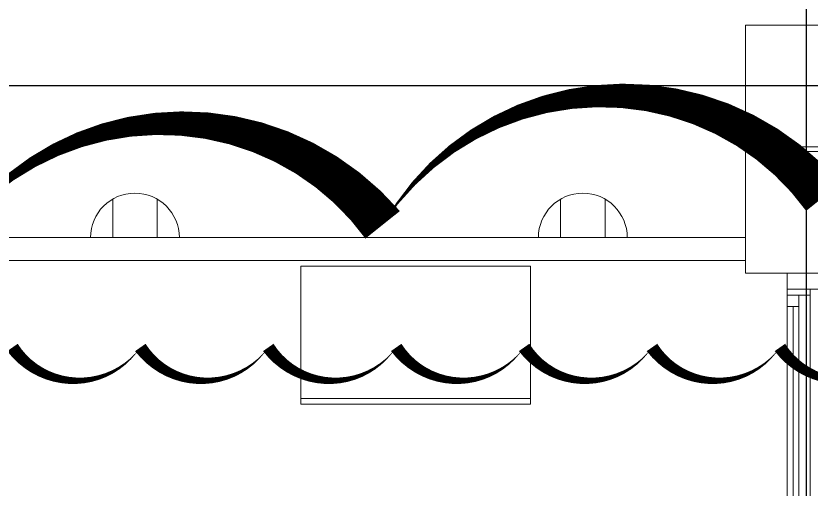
# Model space of a CAD drawing. Header units: metres. Extents: x 75097 to 220695, y -1557923 to -1361206.
# Drawn here: x 111571 to 115034, y -1442592 to -1440533 of the extents above; entities that cross this region are included whole.
import ezdxf

# ---------------------------------------------------------------- set-up
doc = ezdxf.new("R2010")
doc.units = ezdxf.units.M
doc.layers.get('0').update_dxf_attribs({"lineweight": 0})
for name, color, linetype, lineweight in [('A-100 - Copy$0$Aluminum', 8, 'Continuous', 0), ('A-100 - Copy$0$Medical Equipment and Furniture', 8, 'Continuous', 0), ('A-100 - Copy$0$Medical Equipment and Furniture1', 8, 'Continuous', 5), ('A-100 - Copy$0$Structure', 8, 'Continuous', 9), ('A-100 - Copy$0$Walls', 8, 'Continuous', 0)]:
    doc.layers.add(name, color=color, linetype=linetype, lineweight=lineweight)
doc.layers.add('A-100 - Copy$0$axes', color=8, linetype='Continuous')
doc.layers.add('PD-VENT', color=8, linetype='Continuous')
for name, color, linetype, lineweight, true_color in [('E-POWR', 7, 'Continuous', 9, 0x4e7e3e), ('EXF', 7, 'Continuous', 0, 0x4e7e3e), ('REV 01', 7, 'Continuous', 0, 0xe41b4d)]:
    doc.layers.add(name, color=color, linetype=linetype, lineweight=lineweight, true_color=true_color)

# ---------------------------------------------------------------- blocks, each defined once
blk = doc.blocks.new('WALL OUTLET')
at = {"layer": 'E-POWR', "extrusion": (9.94399e-05, 4.90741e-07, 1)}
blk.add_line((-193.4, 0, 0), (193.4, 0, 0), dxfattribs=at)
blk.add_line((-193.4, 0, 0), (193.4, 0, 0), dxfattribs=at)
at = {"layer": 'E-POWR', "extrusion": (9.94399e-05, 4.90741e-07, 1), "elevation": 0}
for points in [[(-96.7, 0), (-96.7, 167.5)], [(96.7, 0), (96.7, 167.5)]]:
    blk.add_lwpolyline(points, dxfattribs=at)
at = {"layer": 'E-POWR', "extrusion": (9.94399e-05, 4.90741e-07, 1)}
blk.add_arc((0, 0, 0), 193.4, 359.9963, 179.9963, dxfattribs=at)
blk = doc.blocks.new('MECH UPDATED')
at = {"layer": 'EXF', "color": 85, "elevation": 0}
for points in [[(101035.6, -1363352.2), (101035.5, -1363739)], [(101035.6, -1363448.9), (101203.1, -1363448.9)], [(101035.5, -1363642.3), (101203, -1363642.4)]]:
    blk.add_lwpolyline(points, dxfattribs=at)
at = {"layer": 'EXF', "color": 85}
blk.add_arc((101035.5, -1363545.6, 0), 193.4, 269.9854, 89.9854, dxfattribs=at)
blk = doc.blocks.new('A-100 - Copy$0$CUPBOARD - GLASS TOP - LOCKABLE - 200x100x60')
at = {"layer": 'A-100 - Copy$0$Medical Equipment and Furniture1'}
blk.add_line((283.1819, -205.0074, 0), (284.1819, -205.0074, 0), dxfattribs=at)
at = {"layer": 'A-100 - Copy$0$Medical Equipment and Furniture1', "elevation": 0}
blk.add_lwpolyline([(284.1819, -204.4324), (283.1819, -204.4324), (283.1819, -205.0324), (284.1819, -205.0324)], close=True, dxfattribs=at)
blk = doc.blocks.new('A-100 - Copy')
at = {"layer": 'A-100 - Copy$0$Aluminum'}
for p, q in [((114930.3, -1443522.7, 2.4), (114930.3, -1441722.7, 2.4)), ((115030.3, -1443522.7, 2.4), (115030.3, -1441722.7, 2.4)), ((115030.3, -1441747.7, 2.4), (114930.3, -1441747.7, 2.4)), ((114980.3, -1443497.7, 2.4), (114980.3, -1441747.7, 2.4)), ((114980.3, -1441797.7, 2.4), (114930.3, -1441797.7, 2.4)), ((114955.3, -1443447.7, 2.4), (114955.3, -1441797.7, 2.4))]:
    blk.add_line(p, q, dxfattribs=at)
at = {"layer": 'A-100 - Copy$0$axes'}
for p, q in [((115013.3, -1477297.4, 0), (115013.3, -1366771.9, 0)), ((178675.3, -1440837.7, 2.4), (83612.8, -1440837.7, 2.4))]:
    blk.add_line(p, q, dxfattribs=at)
at = {"layer": 'A-100 - Copy$0$Structure', "elevation": 2.4}
for points in [[(114748.3, -1441102.7), (115278.3, -1441102.7), (115278.3, -1440572.7), (114748.3, -1440572.7)], [(114748.3, -1441652.7), (115278.3, -1441652.7), (115278.3, -1441122.7), (114748.3, -1441122.7)]]:
    blk.add_lwpolyline(points, close=True, dxfattribs=at)
at = {"layer": 'A-100 - Copy$0$Walls'}
for p, q in [((114748.3, -1441497.7, 2.4), (109430.3, -1441497.7, 2.4)), ((114748.3, -1441597.7, 2.4), (109430.3, -1441597.7, 2.4)), ((114930.3, -1441652.7, 2.4), (114930.3, -1441722.7, 2.4)), ((115130.3, -1441722.7, 2.4), (114930.3, -1441722.7, 2.4))]:
    blk.add_line(p, q, dxfattribs=at)
at = {"layer": 'A-100 - Copy$0$Medical Equipment and Furniture', "xscale": -1000, "yscale": 1000, "zscale": 1000}
blk.add_blockref('A-100 - Copy$0$CUPBOARD - GLASS TOP - LOCKABLE - 200x100x60', (396994, -1237190.3, 2.4), dxfattribs=at)

msp = doc.modelspace()

# ---------------------------------------------------------------- block references
at = {"layer": 'EXF', "color": 85, "rotation": 90}
msp.add_blockref('MECH UPDATED', (-1249505.8, -1542533.2, 0), dxfattribs=at)
at = {"layer": 'PD-VENT', "color": 85, "rotation": 359.9962567090469}
msp.add_blockref('WALL OUTLET', (112089.3, -1441497.7, 0), dxfattribs=at)

# ---------------------------------------------------------------- next in the draw order: block references
msp.add_blockref('A-100 - Copy', (0, 0))

# ---------------------------------------------------------------- next in the draw order: linework, layer by layer
at = {"layer": 'REV 01', "elevation": 0}
msp.add_lwpolyline([(115455, -1441975.9, 0, 55.7, -0.520567), (114898, -1441975.9, 0, 55.7, -0.520567), (114341, -1441975.9, 0, 55.7, -0.520567), (113784, -1441975.9, 0, 55.7, -0.520567), (113227, -1441975.9, 0, 55.7, -0.520567), (112669.9, -1441975.9, 0, 55.7, -0.520567), (112112.9, -1441975.9, 0, 55.7, -0.520567), (111555.9, -1441975.9, 0, 55.7, -0.520567), (110998.9, -1441975.9, 0, 55.7, -0.520567), (110441.9, -1441975.9, 0, 55.7, -0.520567), (109884.8, -1441975.9, 0, 55.7, -0.520567), (109327.8, -1441975.9, 0, 55.7, -0.520567), (108892.4, -1441854.4, 0, 55.7, -0.520567), (108892.4, -1441297.3, 0, 55.7, -0.520567), (108892.4, -1440740.3, 0, 55.7, -0.520567), (108892.4, -1440183.3, 0, 55.7, -0.520567), (108892.4, -1439626.3, 0, 55.7, -0.520567), (108892.4, -1439069.3, 0, 55.7, -0.520567), (108892.4, -1438512.2, 0, 55.7, -0.520567), (108892.4, -1437929.9, 0, 55.7, -0.520567)], format="xyseb", dxfattribs=at)
at = {"layer": 'REV 01', "color": 3, "elevation": -2.4}
msp.add_lwpolyline([(109329.6, -1441683.3, 0, 192.3, -0.520567), (111248.8, -1441562.7, 0, 192.3, -0.520567), (113168.1, -1441442.1, 0, 192.3, -0.520567), (115087.3, -1441321.4, 0, 192.3, -0.520567), (115156.8, -1443084.5, 0, 192.3, -0.520567), (115071, -1445005.6, 0, 192.3, -0.520567), (114985.3, -1446926.7, 0, 192.3, -0.520567), (114437.2, -1448371.9, 0, 192.3, -0.520567), (112514.4, -1448402.3, 0, 192.3, -0.520567), (110591.6, -1448432.7, 0, 192.3, -0.520567), (108974, -1448169.5, 0, 192.3, -0.520567), (109079.3, -1446249.4, 0, 192.3, -0.520567), (109184.6, -1444329.3, 0, 192.3, -0.520567)], format="xyseb", close=True, dxfattribs=at)

doc.saveas('drawing.dxf')
